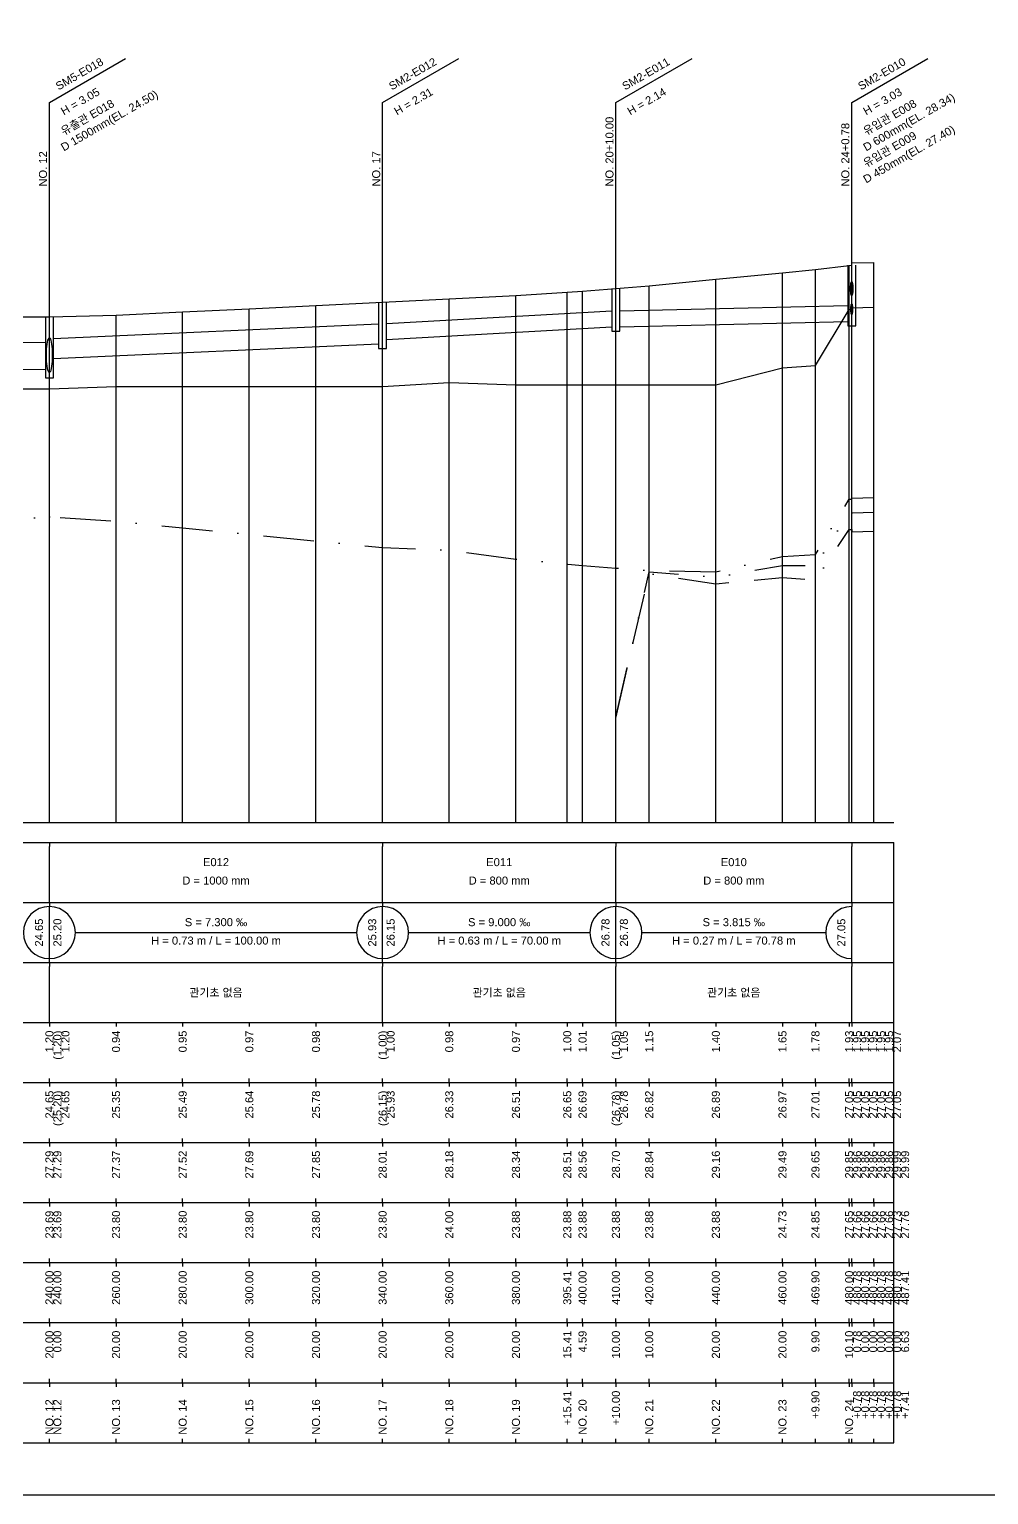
# Model space of a CAD drawing. Header units: millimetres. Extents: x -105495 to 3444, y -108190 to 2013.
# Drawn here: x 260 to 499.9, y -26404 to -26037.7 of the extents above; entities that cross this region are included whole.
import ezdxf
from ezdxf.enums import TextEntityAlignment as Align

# ---------------------------------------------------------------- set-up
doc = ezdxf.new("R2010")
doc.units = ezdxf.units.MM
for name, pattern in [('BORDER', [44.45, 12.7, -6.35, 12.7, -6.35, 0, -6.35]), ('DASHDOT', [25.4, 12.7, -6.35, 0, -6.35]), ('DIVIDE', [31.75, 12.7, -6.35, 0, -6.35, 0, -6.35])]:
    doc.linetypes.add(name, pattern=pattern)
for name, color, linetype in [('KZ_종단_계획선', 1, 'Continuous'), ('KZ_종단_관로', 4, 'Continuous'), ('KZ_종단_깃발', 7, 'Continuous'), ('KZ_종단_도각', 7, 'Continuous'), ('KZ_종단_맨홀', 4, 'Continuous'), ('KZ_종단_수직선', 7, 'Continuous'), ('KZ_종단_암선1', 56, 'DASHDOT'), ('KZ_종단_암선2', 4, 'DIVIDE'), ('KZ_종단_암선3', 6, 'BORDER'), ('KZ_종단_원형관', 4, 'Continuous'), ('KZ_종단_지반선', 3, 'Continuous'), ('KZ_종단_테이블문자', 7, 'Continuous'), ('KZ_종단_테이블선', 7, 'Continuous')]:
    doc.layers.add(name, color=color, linetype=linetype)
doc.styles.get("Standard").update_dxf_attribs({"font": 'arial.ttf'})

msp = doc.modelspace()

# ---------------------------------------------------------------- linework, layer by layer
at = {"layer": 'KZ_종단_계획선'}
msp.add_lwpolyline([(248.33, -26109.63), (265, -26109.57), (265, -26109.57), (281.67, -26109.14), (298.33, -26108.37), (315, -26107.56), (331.67, -26106.75), (348.33, -26105.94), (365, -26105.12), (381.67, -26104.28), (394.51, -26103.44), (398.33, -26103.19), (406.67, -26102.5), (415, -26101.82), (431.67, -26100.21), (448.33, -26098.56), (456.58, -26097.75), (465, -26096.77), (465.65, -26096.69), (465.65, -26096.69), (465.65, -26096.69), (465.65, -26096.69), (465.65, -26096.69), (465.65, -26096.07), (471.17, -26096.05)], dxfattribs=at)
at = {"layer": 'KZ_종단_관로'}
for p, q in [((407.67, -26108.1), (464.65, -26106.75)), ((349.33, -26111.25), (405.67, -26108.1)), ((407.67, -26112.1), (464.65, -26110.75)), ((161.09, -26114.5), (264, -26116)), ((266, -26115), (347.33, -26111.35)), ((349.33, -26115.25), (405.67, -26112.1)), ((266, -26120), (347.33, -26116.35)), ((161.09, -26121.25), (264, -26122.75))]:
    msp.add_line(p, q, dxfattribs=at)
at = {"layer": 'KZ_종단_깃발'}
for p, q in [((265, -26056.05), (284.05, -26045.05)), ((348.33, -26056.05), (367.39, -26045.05)), ((406.67, -26056.05), (425.72, -26045.05)), ((465.65, -26056.05), (484.7, -26045.05)), ((265, -26236), (265, -26056.05)), ((348.33, -26236), (348.33, -26056.05)), ((406.67, -26236), (406.67, -26056.05)), ((465.65, -26236), (465.65, -26056.05))]:
    msp.add_line(p, q, dxfattribs=at)
at = {"layer": 'KZ_종단_도각'}
msp.add_lwpolyline([(20, -26404), (861, -26404), (861, -25810), (20, -25810)], close=True, dxfattribs=at)
at = {"layer": 'KZ_종단_맨홀'}
for points in [[(464.65, -26096.69), (464.65, -26111.83), (466.65, -26111.83), (466.65, -26096.69)], [(405.67, -26102.5), (405.67, -26113.18), (407.67, -26113.18), (407.67, -26102.5)], [(347.33, -26105.94), (347.33, -26117.51), (349.33, -26117.51), (349.33, -26105.94)], [(264, -26109.57), (264, -26124.81), (266, -26124.81), (266, -26109.57)]]:
    msp.add_lwpolyline(points, dxfattribs=at)
at = {"layer": 'KZ_종단_수직선'}
for p, q in [((465.65, -26236), (465.65, -26096.07)), ((471.17, -26236), (471.17, -26096.05)), ((431.67, -26236), (431.67, -26100.21)), ((448.33, -26236), (448.33, -26098.56)), ((456.58, -26236), (456.58, -26097.75)), ((465, -26236), (465, -26096.77)), ((465.65, -26236), (465.65, -26096.69)), ((465.65, -26236), (465.65, -26096.69)), ((465.65, -26236), (465.65, -26096.69)), ((465.65, -26236), (465.65, -26096.69)), ((465.65, -26236), (465.65, -26096.69)), ((394.51, -26236), (394.51, -26103.44)), ((398.33, -26236), (398.33, -26103.19)), ((406.67, -26236), (406.67, -26102.5)), ((415, -26236), (415, -26101.82)), ((315, -26236), (315, -26107.56)), ((331.67, -26236), (331.67, -26106.75)), ((348.33, -26236), (348.33, -26105.94)), ((365, -26236), (365, -26105.12)), ((381.67, -26236), (381.67, -26104.28)), ((265, -26236), (265, -26109.57)), ((265, -26236), (265, -26109.57)), ((281.67, -26236), (281.67, -26109.14)), ((298.33, -26236), (298.33, -26108.37))]:
    msp.add_line(p, q, dxfattribs=at)
at = {"layer": 'KZ_종단_암선1', "flags": 128}
msp.add_lwpolyline([(65, -26162.05), (73.61, -26162.98), (81.67, -26163.02), (98.33, -26167.77), (115, -26168.68), (131.67, -26168.84), (148.33, -26168.9), (160.09, -26168.87), (165, -26168.85), (181.67, -26168.73), (198.33, -26166.49), (215, -26164.55), (231.67, -26162.58), (248.33, -26160.61), (265, -26159.58), (265, -26159.58), (281.67, -26160.69), (298.33, -26162.34), (315, -26163.98), (331.67, -26165.63), (348.33, -26167.27), (365, -26167.89), (381.67, -26170.14), (394.51, -26171.39), (398.33, -26171.76), (406.67, -26172.38), (415, -26173.01), (431.67, -26173.35), (448.33, -26169.46), (456.58, -26168.99), (465, -26155.19), (465.65, -26155.15), (465.65, -26155.15), (465.65, -26155.15), (465.65, -26155.15), (465.65, -26155.15), (465.65, -26154.93), (471.17, -26154.76)], dxfattribs=at)
at = {"layer": 'KZ_종단_암선2', "flags": 128}
msp.add_lwpolyline([(406.67, -26209.66), (415, -26173.32), (431.67, -26174.65), (448.33, -26171.75), (456.58, -26171.77), (465, -26158.47), (465.65, -26158.46), (465.65, -26158.46), (465.65, -26158.46), (465.65, -26158.46), (465.65, -26158.46), (465.65, -26158.56), (471.17, -26158.4)], dxfattribs=at)
at = {"layer": 'KZ_종단_암선3', "flags": 128}
msp.add_lwpolyline([(406.67, -26209.87), (415, -26173.73), (431.67, -26176.35), (448.33, -26174.73), (456.58, -26175.39), (465, -26162.74), (465.65, -26162.79), (465.65, -26162.79), (465.65, -26162.79), (465.65, -26162.79), (465.65, -26162.79), (465.65, -26163.3), (471.17, -26163.15)], dxfattribs=at)
at = {"layer": 'KZ_종단_원형관'}
for p, q in [((465.36, -26102.25), (465.38, -26101.95)), ((465.36, -26102.55), (465.36, -26102.25)), ((465.36, -26102.85), (465.36, -26102.55)), ((465.38, -26103.15), (465.36, -26102.85)), ((465.38, -26101.95), (465.4, -26101.67)), ((465.4, -26103.42), (465.38, -26103.15)), ((465.4, -26101.67), (465.43, -26101.43)), ((465.43, -26103.67), (465.4, -26103.42)), ((465.43, -26101.43), (465.46, -26101.21)), ((465.46, -26103.89), (465.43, -26103.67)), ((465.46, -26101.21), (465.5, -26101.03)), ((465.5, -26104.07), (465.46, -26103.89)), ((465.5, -26101.03), (465.55, -26100.91)), ((465.55, -26100.91), (465.6, -26100.83)), ((465.6, -26100.83), (465.65, -26100.8)), ((465.65, -26100.8), (465.7, -26100.83)), ((465.7, -26100.83), (465.75, -26100.91)), ((465.75, -26100.91), (465.8, -26101.03)), ((465.8, -26101.03), (465.84, -26101.21)), ((465.84, -26103.89), (465.8, -26104.07)), ((465.84, -26101.21), (465.87, -26101.43)), ((465.87, -26103.67), (465.84, -26103.89)), ((465.87, -26101.43), (465.9, -26101.67)), ((465.9, -26103.42), (465.87, -26103.67)), ((465.9, -26101.67), (465.92, -26101.95)), ((465.92, -26103.15), (465.9, -26103.42)), ((465.92, -26101.95), (465.94, -26102.25)), ((465.94, -26102.85), (465.92, -26103.15)), ((465.94, -26102.25), (465.94, -26102.55)), ((465.94, -26102.55), (465.94, -26102.85)), ((465.43, -26107.46), (465.44, -26107.24)), ((465.43, -26107.68), (465.43, -26107.46)), ((465.44, -26107.24), (465.46, -26107.03)), ((465.46, -26107.03), (465.48, -26106.84)), ((465.48, -26106.84), (465.51, -26106.68)), ((465.55, -26104.19), (465.5, -26104.07)), ((465.51, -26106.68), (465.54, -26106.55)), ((465.54, -26106.55), (465.58, -26106.45)), ((465.6, -26104.27), (465.55, -26104.19)), ((465.58, -26106.45), (465.61, -26106.39)), ((465.65, -26104.3), (465.6, -26104.27)), ((465.61, -26106.39), (465.65, -26106.37)), ((465.7, -26104.27), (465.65, -26104.3)), ((465.65, -26106.37), (465.69, -26106.39)), ((465.69, -26106.39), (465.73, -26106.45)), ((465.75, -26104.19), (465.7, -26104.27)), ((465.73, -26106.45), (465.76, -26106.55)), ((465.8, -26104.07), (465.75, -26104.19)), ((465.76, -26106.55), (465.79, -26106.68)), ((465.79, -26106.68), (465.82, -26106.84)), ((465.82, -26106.84), (465.84, -26107.03)), ((465.84, -26107.03), (465.86, -26107.24)), ((465.86, -26107.24), (465.87, -26107.46)), ((465.87, -26107.46), (465.87, -26107.68)), ((465.43, -26107.91), (465.43, -26107.68)), ((465.44, -26108.13), (465.43, -26107.91)), ((465.46, -26108.34), (465.44, -26108.13)), ((465.48, -26108.53), (465.46, -26108.34)), ((465.51, -26108.69), (465.48, -26108.53)), ((465.54, -26108.82), (465.51, -26108.69)), ((465.58, -26108.92), (465.54, -26108.82)), ((465.61, -26108.98), (465.58, -26108.92)), ((465.65, -26109), (465.61, -26108.98)), ((465.69, -26108.98), (465.65, -26109)), ((465.73, -26108.92), (465.69, -26108.98)), ((465.76, -26108.82), (465.73, -26108.92)), ((465.79, -26108.69), (465.76, -26108.82)), ((465.82, -26108.53), (465.79, -26108.69)), ((465.84, -26108.34), (465.82, -26108.53)), ((465.86, -26108.13), (465.84, -26108.34)), ((465.87, -26107.91), (465.86, -26108.13)), ((465.87, -26107.68), (465.87, -26107.91)), ((264.75, -26115.14), (264.88, -26114.95)), ((264.88, -26114.95), (265, -26114.88)), ((265, -26114.88), (265.12, -26114.95)), ((265.12, -26114.95), (265.25, -26115.14)), ((264.28, -26119.19), (264.29, -26118.44)), ((264.29, -26118.44), (264.32, -26117.72)), ((264.32, -26117.72), (264.38, -26117.03)), ((264.38, -26117.03), (264.45, -26116.42)), ((264.45, -26116.42), (264.54, -26115.89)), ((264.54, -26115.89), (264.64, -26115.46)), ((264.64, -26115.46), (264.75, -26115.14)), ((265.25, -26115.14), (265.36, -26115.46)), ((265.36, -26115.46), (265.46, -26115.89)), ((265.46, -26115.89), (265.55, -26116.42)), ((265.55, -26116.42), (265.62, -26117.03)), ((265.62, -26117.03), (265.67, -26117.72)), ((265.67, -26117.72), (265.71, -26118.44)), ((265.71, -26118.44), (265.72, -26119.19)), ((264.29, -26119.94), (264.28, -26119.19)), ((264.32, -26120.66), (264.29, -26119.94)), ((264.38, -26121.34), (264.32, -26120.66)), ((264.45, -26121.96), (264.38, -26121.34)), ((264.54, -26122.49), (264.45, -26121.96)), ((265.55, -26121.96), (265.46, -26122.49)), ((265.62, -26121.34), (265.55, -26121.96)), ((265.67, -26120.66), (265.62, -26121.34)), ((265.71, -26119.94), (265.67, -26120.66)), ((265.72, -26119.19), (265.71, -26119.94)), ((264.64, -26122.92), (264.54, -26122.49)), ((264.75, -26123.24), (264.64, -26122.92)), ((264.88, -26123.43), (264.75, -26123.24)), ((265, -26123.5), (264.88, -26123.43)), ((265.12, -26123.43), (265, -26123.5)), ((265.25, -26123.24), (265.12, -26123.43)), ((265.36, -26122.92), (265.25, -26123.24)), ((265.46, -26122.49), (265.36, -26122.92))]:
    msp.add_line(p, q, dxfattribs=at)
at = {"layer": 'KZ_종단_지반선', "flags": 128}
msp.add_lwpolyline([(248.33, -26127.56), (265, -26127.56), (265, -26127.56), (281.67, -26127.02), (298.33, -26127.02), (315, -26127.02), (331.67, -26127.02), (348.33, -26127.02), (365, -26126), (381.67, -26126.6), (394.51, -26126.6), (398.33, -26126.6), (406.67, -26126.6), (415, -26126.6), (431.67, -26126.6), (448.33, -26122.37), (456.58, -26121.74), (465, -26107.77), (465.65, -26107.71), (465.65, -26107.71), (465.65, -26107.71), (465.65, -26107.71), (465.65, -26107.71), (465.65, -26107.37), (471.17, -26107.21)], dxfattribs=at)
at = {"layer": 'KZ_종단_테이블문자'}
for p, q in [((265, -26241), (265, -26242)), ((265, -26241), (265, -26242)), ((265, -26255), (265, -26242)), ((265, -26255), (265, -26242)), ((348.33, -26241), (348.33, -26242)), ((348.33, -26241), (348.33, -26242)), ((348.33, -26255), (348.33, -26242)), ((348.33, -26255), (348.33, -26242)), ((406.67, -26241), (406.67, -26242)), ((406.67, -26241), (406.67, -26242)), ((406.67, -26255), (406.67, -26242)), ((406.67, -26255), (406.67, -26242)), ((465.65, -26241), (465.65, -26242)), ((465.65, -26255), (465.65, -26242)), ((265, -26256), (265, -26255)), ((265, -26256), (265, -26255)), ((265, -26256), (265, -26257)), ((265, -26256), (265, -26257)), ((265, -26270), (265, -26257)), ((265, -26270), (265, -26257)), ((348.33, -26256), (348.33, -26255)), ((348.33, -26256), (348.33, -26255)), ((348.33, -26256), (348.33, -26257)), ((348.33, -26256), (348.33, -26257)), ((348.33, -26270), (348.33, -26257)), ((348.33, -26270), (348.33, -26257)), ((406.67, -26256), (406.67, -26255)), ((406.67, -26256), (406.67, -26255)), ((406.67, -26256), (406.67, -26257)), ((406.67, -26256), (406.67, -26257)), ((406.67, -26270), (406.67, -26257)), ((406.67, -26270), (406.67, -26257)), ((465.65, -26256), (465.65, -26255)), ((465.65, -26256), (465.65, -26257)), ((465.65, -26270), (465.65, -26257)), ((271.42, -26263.5), (341.92, -26263.5)), ((354.75, -26263.5), (400.25, -26263.5)), ((413.08, -26263.5), (459.23, -26263.5)), ((265, -26271), (265, -26270)), ((265, -26271), (265, -26270)), ((265, -26271), (265, -26272)), ((265, -26271), (265, -26272)), ((265, -26285), (265, -26272)), ((265, -26285), (265, -26272)), ((348.33, -26271), (348.33, -26270)), ((348.33, -26271), (348.33, -26270)), ((348.33, -26271), (348.33, -26272)), ((348.33, -26271), (348.33, -26272)), ((348.33, -26285), (348.33, -26272)), ((348.33, -26285), (348.33, -26272)), ((406.67, -26271), (406.67, -26270)), ((406.67, -26271), (406.67, -26270)), ((406.67, -26271), (406.67, -26272)), ((406.67, -26271), (406.67, -26272)), ((406.67, -26285), (406.67, -26272)), ((406.67, -26285), (406.67, -26272)), ((465.65, -26271), (465.65, -26270)), ((465.65, -26271), (465.65, -26272)), ((465.65, -26285), (465.65, -26272)), ((265, -26286), (265, -26285)), ((265, -26286), (265, -26285)), ((348.33, -26286), (348.33, -26285)), ((348.33, -26286), (348.33, -26285)), ((406.67, -26286), (406.67, -26285)), ((406.67, -26286), (406.67, -26285)), ((465.65, -26286), (465.65, -26285))]:
    msp.add_line(p, q, dxfattribs=at)
for centre, start, end in [((265, -26263.5), 90, 270), ((265, -26263.5), 270, 90), ((348.33, -26263.5), 90, 270), ((348.33, -26263.5), 270, 90), ((406.67, -26263.5), 90, 270), ((406.67, -26263.5), 270, 90), ((465.65, -26263.5), 90, 270)]:
    msp.add_arc(centre, 6.5, start, end, dxfattribs=at)
at = {"layer": 'KZ_종단_테이블선'}
for p, q in [((45, -26236), (476.17, -26236)), ((45, -26241), (476.17, -26241)), ((476.17, -26256), (476.17, -26241)), ((45, -26256), (476.17, -26256)), ((476.17, -26271), (476.17, -26256)), ((45, -26271), (476.17, -26271)), ((476.17, -26286), (476.17, -26271)), ((45, -26286), (476.17, -26286)), ((265, -26286), (265, -26287)), ((265, -26286), (265, -26287)), ((281.67, -26286), (281.67, -26287)), ((298.33, -26286), (298.33, -26287)), ((315, -26286), (315, -26287)), ((331.67, -26286), (331.67, -26287)), ((348.33, -26286), (348.33, -26287)), ((365, -26286), (365, -26287)), ((381.67, -26286), (381.67, -26287)), ((394.51, -26286), (394.51, -26287)), ((398.33, -26286), (398.33, -26287)), ((406.67, -26286), (406.67, -26287)), ((415, -26286), (415, -26287)), ((431.67, -26286), (431.67, -26287)), ((448.33, -26286), (448.33, -26287)), ((456.58, -26286), (456.58, -26287)), ((465, -26286), (465, -26287)), ((465.65, -26286), (465.65, -26287)), ((465.65, -26286), (465.65, -26287)), ((465.65, -26286), (465.65, -26287)), ((465.65, -26286), (465.65, -26287)), ((465.65, -26286), (465.65, -26287)), ((465.65, -26286), (465.65, -26287)), ((476.17, -26301), (476.17, -26286)), ((45, -26301), (476.17, -26301)), ((265, -26301), (265, -26300)), ((265, -26301), (265, -26300)), ((265, -26301), (265, -26302)), ((265, -26301), (265, -26302)), ((281.67, -26301), (281.67, -26300)), ((281.67, -26301), (281.67, -26302)), ((298.33, -26301), (298.33, -26300)), ((298.33, -26301), (298.33, -26302)), ((315, -26301), (315, -26300)), ((315, -26301), (315, -26302)), ((331.67, -26301), (331.67, -26300)), ((331.67, -26301), (331.67, -26302)), ((348.33, -26301), (348.33, -26300)), ((348.33, -26301), (348.33, -26302)), ((365, -26301), (365, -26300)), ((365, -26301), (365, -26302)), ((381.67, -26301), (381.67, -26300)), ((381.67, -26301), (381.67, -26302)), ((394.51, -26301), (394.51, -26300)), ((394.51, -26301), (394.51, -26302)), ((398.33, -26301), (398.33, -26300)), ((398.33, -26301), (398.33, -26302)), ((406.67, -26301), (406.67, -26300)), ((406.67, -26301), (406.67, -26302)), ((415, -26301), (415, -26300)), ((415, -26301), (415, -26302)), ((431.67, -26301), (431.67, -26300)), ((431.67, -26301), (431.67, -26302)), ((448.33, -26301), (448.33, -26300)), ((448.33, -26301), (448.33, -26302)), ((456.58, -26301), (456.58, -26300)), ((456.58, -26301), (456.58, -26302)), ((465, -26301), (465, -26300)), ((465, -26301), (465, -26302)), ((465.65, -26301), (465.65, -26300)), ((465.65, -26301), (465.65, -26300)), ((465.65, -26301), (465.65, -26300)), ((465.65, -26301), (465.65, -26300)), ((465.65, -26301), (465.65, -26300)), ((465.65, -26301), (465.65, -26300)), ((465.65, -26301), (465.65, -26302)), ((465.65, -26301), (465.65, -26302)), ((465.65, -26301), (465.65, -26302)), ((465.65, -26301), (465.65, -26302)), ((465.65, -26301), (465.65, -26302)), ((465.65, -26301), (465.65, -26302)), ((476.17, -26316), (476.17, -26301)), ((45, -26316), (476.17, -26316)), ((265, -26316), (265, -26315)), ((265, -26316), (265, -26315)), ((265, -26316), (265, -26317)), ((265, -26316), (265, -26317)), ((281.67, -26316), (281.67, -26315)), ((281.67, -26316), (281.67, -26317)), ((298.33, -26316), (298.33, -26315)), ((298.33, -26316), (298.33, -26317)), ((315, -26316), (315, -26315)), ((315, -26316), (315, -26317)), ((331.67, -26316), (331.67, -26315)), ((331.67, -26316), (331.67, -26317)), ((348.33, -26316), (348.33, -26315)), ((348.33, -26316), (348.33, -26317)), ((365, -26316), (365, -26315)), ((365, -26316), (365, -26317)), ((381.67, -26316), (381.67, -26315)), ((381.67, -26316), (381.67, -26317)), ((394.51, -26316), (394.51, -26315)), ((394.51, -26316), (394.51, -26317)), ((398.33, -26316), (398.33, -26315)), ((398.33, -26316), (398.33, -26317)), ((406.67, -26316), (406.67, -26315)), ((406.67, -26316), (406.67, -26317)), ((415, -26316), (415, -26315)), ((415, -26316), (415, -26317)), ((431.67, -26316), (431.67, -26315)), ((431.67, -26316), (431.67, -26317)), ((448.33, -26316), (448.33, -26315)), ((448.33, -26316), (448.33, -26317)), ((456.58, -26316), (456.58, -26315)), ((456.58, -26316), (456.58, -26317)), ((465, -26316), (465, -26315)), ((465, -26316), (465, -26317)), ((465.65, -26316), (465.65, -26315)), ((465.65, -26316), (465.65, -26315)), ((465.65, -26316), (465.65, -26315)), ((465.65, -26316), (465.65, -26315)), ((465.65, -26316), (465.65, -26315)), ((465.65, -26316), (465.65, -26315)), ((465.65, -26316), (465.65, -26317)), ((465.65, -26316), (465.65, -26317)), ((465.65, -26316), (465.65, -26317)), ((465.65, -26316), (465.65, -26317)), ((465.65, -26316), (465.65, -26317)), ((465.65, -26316), (465.65, -26317)), ((471.17, -26316), (471.17, -26317)), ((476.17, -26331), (476.17, -26316)), ((45, -26331), (476.17, -26331)), ((265, -26331), (265, -26330)), ((265, -26331), (265, -26330)), ((265, -26331), (265, -26332)), ((265, -26331), (265, -26332)), ((281.67, -26331), (281.67, -26330)), ((281.67, -26331), (281.67, -26332)), ((298.33, -26331), (298.33, -26330)), ((298.33, -26331), (298.33, -26332)), ((315, -26331), (315, -26330)), ((315, -26331), (315, -26332)), ((331.67, -26331), (331.67, -26330)), ((331.67, -26331), (331.67, -26332)), ((348.33, -26331), (348.33, -26330)), ((348.33, -26331), (348.33, -26332)), ((365, -26331), (365, -26330)), ((365, -26331), (365, -26332)), ((381.67, -26331), (381.67, -26330)), ((381.67, -26331), (381.67, -26332)), ((394.51, -26331), (394.51, -26330)), ((394.51, -26331), (394.51, -26332)), ((398.33, -26331), (398.33, -26330)), ((398.33, -26331), (398.33, -26332)), ((406.67, -26331), (406.67, -26330)), ((406.67, -26331), (406.67, -26332)), ((415, -26331), (415, -26330)), ((415, -26331), (415, -26332)), ((431.67, -26331), (431.67, -26330)), ((431.67, -26331), (431.67, -26332)), ((448.33, -26331), (448.33, -26330)), ((448.33, -26331), (448.33, -26332)), ((456.58, -26331), (456.58, -26330)), ((456.58, -26331), (456.58, -26332)), ((465, -26331), (465, -26330)), ((465, -26331), (465, -26332)), ((465.65, -26331), (465.65, -26330)), ((465.65, -26331), (465.65, -26330)), ((465.65, -26331), (465.65, -26330)), ((465.65, -26331), (465.65, -26330)), ((465.65, -26331), (465.65, -26330)), ((465.65, -26331), (465.65, -26330)), ((465.65, -26331), (465.65, -26332)), ((465.65, -26331), (465.65, -26332)), ((465.65, -26331), (465.65, -26332)), ((465.65, -26331), (465.65, -26332)), ((465.65, -26331), (465.65, -26332)), ((465.65, -26331), (465.65, -26332)), ((471.17, -26331), (471.17, -26330)), ((471.17, -26331), (471.17, -26332)), ((476.17, -26346), (476.17, -26331)), ((265, -26346), (265, -26345)), ((265, -26346), (265, -26345)), ((281.67, -26346), (281.67, -26345)), ((298.33, -26346), (298.33, -26345)), ((315, -26346), (315, -26345)), ((331.67, -26346), (331.67, -26345)), ((348.33, -26346), (348.33, -26345)), ((365, -26346), (365, -26345)), ((381.67, -26346), (381.67, -26345)), ((394.51, -26346), (394.51, -26345)), ((398.33, -26346), (398.33, -26345)), ((406.67, -26346), (406.67, -26345)), ((415, -26346), (415, -26345)), ((431.67, -26346), (431.67, -26345)), ((448.33, -26346), (448.33, -26345)), ((456.58, -26346), (456.58, -26345)), ((465, -26346), (465, -26345)), ((465.65, -26346), (465.65, -26345)), ((465.65, -26346), (465.65, -26345)), ((465.65, -26346), (465.65, -26345)), ((465.65, -26346), (465.65, -26345)), ((465.65, -26346), (465.65, -26345)), ((465.65, -26346), (465.65, -26345)), ((471.17, -26346), (471.17, -26345)), ((45, -26346), (476.17, -26346)), ((265, -26346), (265, -26347)), ((265, -26346), (265, -26347)), ((281.67, -26346), (281.67, -26347)), ((298.33, -26346), (298.33, -26347)), ((315, -26346), (315, -26347)), ((331.67, -26346), (331.67, -26347)), ((348.33, -26346), (348.33, -26347)), ((365, -26346), (365, -26347)), ((381.67, -26346), (381.67, -26347)), ((394.51, -26346), (394.51, -26347)), ((398.33, -26346), (398.33, -26347)), ((406.67, -26346), (406.67, -26347)), ((415, -26346), (415, -26347)), ((431.67, -26346), (431.67, -26347)), ((448.33, -26346), (448.33, -26347)), ((456.58, -26346), (456.58, -26347)), ((465, -26346), (465, -26347)), ((465.65, -26346), (465.65, -26347)), ((465.65, -26346), (465.65, -26347)), ((465.65, -26346), (465.65, -26347)), ((465.65, -26346), (465.65, -26347)), ((465.65, -26346), (465.65, -26347)), ((465.65, -26346), (465.65, -26347)), ((471.17, -26346), (471.17, -26347)), ((476.17, -26361), (476.17, -26346)), ((265, -26361), (265, -26360)), ((265, -26361), (265, -26360)), ((281.67, -26361), (281.67, -26360)), ((298.33, -26361), (298.33, -26360)), ((315, -26361), (315, -26360)), ((331.67, -26361), (331.67, -26360)), ((348.33, -26361), (348.33, -26360)), ((365, -26361), (365, -26360)), ((381.67, -26361), (381.67, -26360)), ((394.51, -26361), (394.51, -26360)), ((398.33, -26361), (398.33, -26360)), ((406.67, -26361), (406.67, -26360)), ((415, -26361), (415, -26360)), ((431.67, -26361), (431.67, -26360)), ((448.33, -26361), (448.33, -26360)), ((456.58, -26361), (456.58, -26360)), ((465, -26361), (465, -26360)), ((465.65, -26361), (465.65, -26360)), ((465.65, -26361), (465.65, -26360)), ((465.65, -26361), (465.65, -26360)), ((465.65, -26361), (465.65, -26360)), ((465.65, -26361), (465.65, -26360)), ((465.65, -26361), (465.65, -26360)), ((471.17, -26361), (471.17, -26360)), ((45, -26361), (476.17, -26361)), ((265, -26361), (265, -26362)), ((265, -26361), (265, -26362)), ((281.67, -26361), (281.67, -26362)), ((298.33, -26361), (298.33, -26362)), ((315, -26361), (315, -26362)), ((331.67, -26361), (331.67, -26362)), ((348.33, -26361), (348.33, -26362)), ((365, -26361), (365, -26362)), ((381.67, -26361), (381.67, -26362)), ((394.51, -26361), (394.51, -26362)), ((398.33, -26361), (398.33, -26362)), ((406.67, -26361), (406.67, -26362)), ((415, -26361), (415, -26362)), ((431.67, -26361), (431.67, -26362)), ((448.33, -26361), (448.33, -26362)), ((456.58, -26361), (456.58, -26362)), ((465, -26361), (465, -26362)), ((465.65, -26361), (465.65, -26362)), ((465.65, -26361), (465.65, -26362)), ((465.65, -26361), (465.65, -26362)), ((465.65, -26361), (465.65, -26362)), ((465.65, -26361), (465.65, -26362)), ((465.65, -26361), (465.65, -26362)), ((471.17, -26361), (471.17, -26362)), ((476.17, -26376), (476.17, -26361)), ((265, -26376), (265, -26375)), ((265, -26376), (265, -26375)), ((281.67, -26376), (281.67, -26375)), ((298.33, -26376), (298.33, -26375)), ((315, -26376), (315, -26375)), ((331.67, -26376), (331.67, -26375)), ((348.33, -26376), (348.33, -26375)), ((365, -26376), (365, -26375)), ((381.67, -26376), (381.67, -26375)), ((394.51, -26376), (394.51, -26375)), ((398.33, -26376), (398.33, -26375)), ((406.67, -26376), (406.67, -26375)), ((415, -26376), (415, -26375)), ((431.67, -26376), (431.67, -26375)), ((448.33, -26376), (448.33, -26375)), ((456.58, -26376), (456.58, -26375)), ((465, -26376), (465, -26375)), ((465.65, -26376), (465.65, -26375)), ((465.65, -26376), (465.65, -26375)), ((465.65, -26376), (465.65, -26375)), ((465.65, -26376), (465.65, -26375)), ((465.65, -26376), (465.65, -26375)), ((465.65, -26376), (465.65, -26375)), ((471.17, -26376), (471.17, -26375)), ((45, -26376), (476.17, -26376)), ((265, -26376), (265, -26377)), ((265, -26376), (265, -26377)), ((281.67, -26376), (281.67, -26377)), ((298.33, -26376), (298.33, -26377)), ((315, -26376), (315, -26377)), ((331.67, -26376), (331.67, -26377)), ((348.33, -26376), (348.33, -26377)), ((365, -26376), (365, -26377)), ((381.67, -26376), (381.67, -26377)), ((394.51, -26376), (394.51, -26377)), ((398.33, -26376), (398.33, -26377)), ((406.67, -26376), (406.67, -26377)), ((415, -26376), (415, -26377)), ((431.67, -26376), (431.67, -26377)), ((448.33, -26376), (448.33, -26377)), ((456.58, -26376), (456.58, -26377)), ((465, -26376), (465, -26377)), ((465.65, -26376), (465.65, -26377)), ((465.65, -26376), (465.65, -26377)), ((465.65, -26376), (465.65, -26377)), ((465.65, -26376), (465.65, -26377)), ((465.65, -26376), (465.65, -26377)), ((465.65, -26376), (465.65, -26377)), ((471.17, -26376), (471.17, -26377)), ((476.17, -26391), (476.17, -26376)), ((45, -26391), (476.17, -26391)), ((265, -26391), (265, -26390)), ((265, -26391), (265, -26390)), ((281.67, -26391), (281.67, -26390)), ((298.33, -26391), (298.33, -26390)), ((315, -26391), (315, -26390)), ((331.67, -26391), (331.67, -26390)), ((348.33, -26391), (348.33, -26390)), ((365, -26391), (365, -26390)), ((381.67, -26391), (381.67, -26390)), ((394.51, -26391), (394.51, -26390)), ((398.33, -26391), (398.33, -26390)), ((406.67, -26391), (406.67, -26390)), ((415, -26391), (415, -26390)), ((431.67, -26391), (431.67, -26390)), ((448.33, -26391), (448.33, -26390)), ((456.58, -26391), (456.58, -26390)), ((465, -26391), (465, -26390)), ((465.65, -26391), (465.65, -26390)), ((465.65, -26391), (465.65, -26390)), ((465.65, -26391), (465.65, -26390)), ((465.65, -26391), (465.65, -26390)), ((465.65, -26391), (465.65, -26390)), ((465.65, -26391), (465.65, -26390)), ((471.17, -26391), (471.17, -26390))]:
    msp.add_line(p, q, dxfattribs=at)

# ---------------------------------------------------------------- texts
at = {"layer": 'KZ_종단_깃발'}
for s, rotation, p in [('SM5-E018', 30, (267.6, -26053.55)), ('SM2-E012', 30, (350.93, -26053.55)), ('SM2-E011', 30, (409.26, -26053.55)), ('SM2-E010', 30, (468.25, -26053.55)), ('NO. 20+10.00', 90, (406.67, -26077.05)), ('NO. 24+0.78', 90, (465.65, -26077.05)), ('NO. 12', 90, (265, -26077.05)), ('NO. 17', 90, (348.33, -26077.05))]:
    msp.add_text(s, height=2, rotation=rotation, dxfattribs=at).set_placement(p, align=Align.BOTTOM_LEFT)
for s, p in [('H = 3.05', (267.6, -26057.55)), ('H = 2.31', (350.93, -26057.55)), ('H = 2.14', (409.26, -26057.55)), ('H = 3.03', (468.25, -26057.55)), ('D 1500mm(EL. 24.50)', (267.6, -26066.55)), ('유출관 E018', (267.6, -26062.55)), ('D 600mm(EL. 28.34)', (468.25, -26066.55)), ('유입관 E008', (468.25, -26062.55)), ('D 450mm(EL. 27.40)', (468.25, -26074.55)), ('유입관 E009', (468.25, -26070.55))]:
    msp.add_text(s, height=2, rotation=30, dxfattribs=at).set_placement(p, align=Align.TOP_LEFT)
at = {"layer": 'KZ_종단_테이블문자'}
for s, p in [('E012', (306.67, -26247.5)), ('E011', (377.5, -26247.5)), ('E010', (436.16, -26247.5)), ('S = 7.300 ‰', (306.67, -26262.5)), ('S = 9.000 ‰', (377.5, -26262.5)), ('S = 3.815 ‰', (436.16, -26262.5))]:
    msp.add_text(s, height=2, dxfattribs=at).set_placement(p, align=Align.BOTTOM_CENTER)
for s, p in [('D = 1000 mm', (306.67, -26249.5)), ('D = 800 mm', (377.5, -26249.5)), ('D = 800 mm', (436.16, -26249.5)), ('H = 0.73 m / L = 100.00 m', (306.67, -26264.5)), ('H = 0.63 m / L = 70.00 m', (377.5, -26264.5)), ('H = 0.27 m / L = 70.78 m', (436.16, -26264.5))]:
    msp.add_text(s, height=2, dxfattribs=at).set_placement(p, align=Align.TOP_CENTER)
for s, p in [('24.65', (264, -26263.5)), ('25.93', (347.33, -26263.5)), ('26.78', (405.67, -26263.5)), ('27.05', (464.65, -26263.5))]:
    msp.add_text(s, height=2, rotation=90, dxfattribs=at).set_placement(p, align=Align.BOTTOM_CENTER)
for s, p in [('25.20', (266, -26263.5)), ('26.15', (349.33, -26263.5)), ('26.78', (407.67, -26263.5))]:
    msp.add_text(s, height=2, rotation=90, dxfattribs=at).set_placement(p, align=Align.TOP_CENTER)
for p in [(306.67, -26278.5), (377.5, -26278.5), (436.16, -26278.5)]:
    msp.add_text('관기초 없음', height=2, dxfattribs=at).set_placement(p, align=Align.MIDDLE_CENTER)
for s, p in [('1.20', (265, -26288)), ('(1.20)', (267, -26288)), ('1.20', (269, -26288)), ('0.94', (281.67, -26288)), ('0.95', (298.33, -26288)), ('0.97', (315, -26288)), ('0.98', (331.67, -26288)), ('(1.00)', (348.33, -26288)), ('1.00', (350.33, -26288)), ('0.98', (365, -26288)), ('0.97', (381.67, -26288)), ('1.00', (394.51, -26288)), ('1.01', (398.33, -26288)), ('(1.05)', (406.67, -26288)), ('1.05', (408.67, -26288)), ('1.15', (415, -26288)), ('1.40', (431.67, -26288)), ('1.65', (448.33, -26288)), ('1.78', (456.58, -26288)), ('1.93', (465, -26288)), ('1.95', (467, -26288)), ('1.95', (469, -26288)), ('1.95', (471, -26288)), ('1.95', (473, -26288)), ('1.95', (475, -26288)), ('2.07', (477, -26288)), ('24.65', (265, -26303)), ('(25.20)', (267, -26303)), ('24.65', (269, -26303)), ('25.35', (281.67, -26303)), ('25.49', (298.33, -26303)), ('25.64', (315, -26303)), ('25.78', (331.67, -26303)), ('(26.15)', (348.33, -26303)), ('25.93', (350.33, -26303)), ('26.33', (365, -26303)), ('26.51', (381.67, -26303)), ('26.65', (394.51, -26303)), ('26.69', (398.33, -26303)), ('(26.78)', (406.67, -26303)), ('26.78', (408.67, -26303)), ('26.82', (415, -26303)), ('26.89', (431.67, -26303)), ('26.97', (448.33, -26303)), ('27.01', (456.58, -26303)), ('27.05', (465, -26303)), ('27.05', (467, -26303)), ('27.05', (469, -26303)), ('27.05', (471, -26303)), ('27.05', (473, -26303)), ('27.05', (475, -26303)), ('27.05', (477, -26303)), ('27.29', (265, -26318)), ('27.29', (267, -26318)), ('27.37', (281.67, -26318)), ('27.52', (298.33, -26318)), ('27.69', (315, -26318)), ('27.85', (331.67, -26318)), ('28.01', (348.33, -26318)), ('28.18', (365, -26318)), ('28.34', (381.67, -26318)), ('28.51', (394.51, -26318)), ('28.56', (398.33, -26318)), ('28.70', (406.67, -26318)), ('28.84', (415, -26318)), ('29.16', (431.67, -26318)), ('29.49', (448.33, -26318)), ('29.65', (456.58, -26318)), ('29.85', (465, -26318)), ('29.86', (467, -26318)), ('29.86', (469, -26318)), ('29.86', (471, -26318)), ('29.86', (473, -26318)), ('29.86', (475, -26318)), ('29.99', (477, -26318)), ('29.99', (479, -26318)), ('23.69', (265, -26333)), ('23.69', (267, -26333)), ('23.80', (281.67, -26333)), ('23.80', (298.33, -26333)), ('23.80', (315, -26333)), ('23.80', (331.67, -26333)), ('23.80', (348.33, -26333)), ('24.00', (365, -26333)), ('23.88', (381.67, -26333)), ('23.88', (394.51, -26333)), ('23.88', (398.33, -26333)), ('23.88', (406.67, -26333)), ('23.88', (415, -26333)), ('23.88', (431.67, -26333)), ('24.73', (448.33, -26333)), ('24.85', (456.58, -26333)), ('27.65', (465, -26333)), ('27.66', (467, -26333)), ('27.66', (469, -26333)), ('27.66', (471, -26333)), ('27.66', (473, -26333)), ('27.66', (475, -26333)), ('27.73', (477, -26333)), ('27.76', (479, -26333)), ('240.00', (265, -26348)), ('240.00', (267, -26348)), ('260.00', (281.67, -26348)), ('280.00', (298.33, -26348)), ('300.00', (315, -26348)), ('320.00', (331.67, -26348)), ('340.00', (348.33, -26348)), ('360.00', (365, -26348)), ('380.00', (381.67, -26348)), ('395.41', (394.51, -26348)), ('400.00', (398.33, -26348)), ('410.00', (406.67, -26348)), ('420.00', (415, -26348)), ('440.00', (431.67, -26348)), ('460.00', (448.33, -26348)), ('469.90', (456.58, -26348)), ('480.00', (465, -26348)), ('480.78', (467, -26348)), ('480.78', (469, -26348)), ('480.78', (471, -26348)), ('480.78', (473, -26348)), ('480.78', (475, -26348)), ('480.78', (477, -26348)), ('487.41', (479, -26348)), ('20.00', (265, -26363)), ('0.00', (267, -26363)), ('20.00', (281.67, -26363)), ('20.00', (298.33, -26363)), ('20.00', (315, -26363)), ('20.00', (331.67, -26363)), ('20.00', (348.33, -26363)), ('20.00', (365, -26363)), ('20.00', (381.67, -26363)), ('15.41', (394.51, -26363)), ('4.59', (398.33, -26363)), ('10.00', (406.67, -26363)), ('10.00', (415, -26363)), ('20.00', (431.67, -26363)), ('20.00', (448.33, -26363)), ('9.90', (456.58, -26363)), ('10.10', (465, -26363)), ('0.78', (467, -26363)), ('0.00', (469, -26363)), ('0.00', (471, -26363)), ('0.00', (473, -26363)), ('0.00', (475, -26363)), ('0.00', (477, -26363)), ('6.63', (479, -26363)), ('+15.41', (394.51, -26378)), ('+10.00', (406.67, -26378)), ('+9.90', (456.58, -26378)), ('+0.78', (467, -26378)), ('+0.78', (469, -26378)), ('+0.78', (471, -26378)), ('+0.78', (473, -26378)), ('+0.78', (475, -26378)), ('+0.78', (477, -26378)), ('+7.41', (479, -26378))]:
    msp.add_text(s, height=2, rotation=90, dxfattribs=at).set_placement(p, align=Align.MIDDLE_RIGHT)
for s, p in [('NO. 12', (265, -26389)), ('NO. 12', (267, -26389)), ('NO. 13', (281.67, -26389)), ('NO. 14', (298.33, -26389)), ('NO. 15', (315, -26389)), ('NO. 16', (331.67, -26389)), ('NO. 17', (348.33, -26389)), ('NO. 18', (365, -26389)), ('NO. 19', (381.67, -26389)), ('NO. 20', (398.33, -26389)), ('NO. 21', (415, -26389)), ('NO. 22', (431.67, -26389)), ('NO. 23', (448.33, -26389)), ('NO. 24', (465, -26389))]:
    msp.add_text(s, height=2, rotation=90, dxfattribs=at).set_placement(p, align=Align.MIDDLE_LEFT)

doc.saveas('drawing.dxf')
